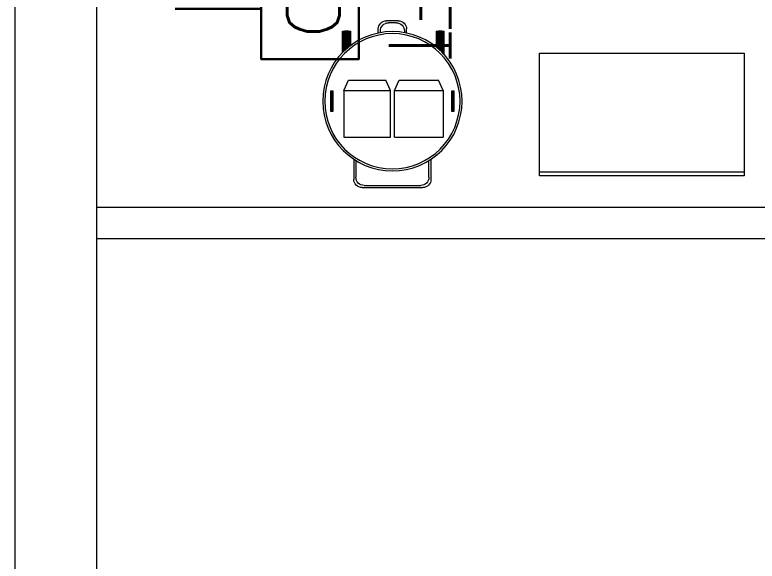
# Model space of a CAD drawing. Header units: metres. Extents: x -13621 to 152406, y -16073 to 22221.
# Drawn here: x 860 to 1222.2, y 3317.4 to 3584.1 of the extents above; entities that cross this region are included whole.
import ezdxf

# ---------------------------------------------------------------- set-up
doc = ezdxf.new("R2010")
doc.units = ezdxf.units.M
doc.header["$LTSCALE"] = 100
doc.header["$MEASUREMENT"] = 0
doc.layers.get('0').update_dxf_attribs({"color": 9, "lineweight": 9})
for name, color, linetype, lineweight in [('00', 9, 'Continuous', 9), ('01', 9, 'Continuous', 9), ('E-DATA LIFT PRIZI', 7, 'Continuous', 30)]:
    doc.layers.add(name, color=color, linetype=linetype, lineweight=lineweight)
doc.styles.add('E-YAZI', font='txttw.shx')

# ---------------------------------------------------------------- blocks, each defined once
blk = doc.blocks.new('E-DATA LIFT PRIZI')
at = {"layer": 'E-DATA LIFT PRIZI', "color": 2}
blk.add_line((0, 0), (0, 41.99), dxfattribs=at)
blk.add_lwpolyline([(-24.58, 89.56), (24.58, 89.56), (24.58, 41.99), (-24.58, 41.99)], close=True, dxfattribs=at)
at = {"layer": 'E-DATA LIFT PRIZI', "color": 2, "style": 'E-YAZI', "width": 0.7}
blk.add_text('LIFT', height=30, dxfattribs=at).set_placement((-28.02, 104.21))
at = {"layer": 'E-DATA LIFT PRIZI', "color": 2, "style": 'E-YAZI'}
blk.add_text('D', height=25.6, dxfattribs=at).set_placement((-8.79, 54.59))
blk = doc.blocks.new('2.bod.sitatik')
at = {"layer": '01'}
blk.add_lwpolyline([(860, -6150), (900, -6150), (900, -6150), (900, -6150), (900, -5400), (1170, -5400), (1170, -5950), (1170, -5950), (1170, -5950), (1210, -5950), (1210, -5350), (900, -5350), (900, -4630), (860, -4630)], close=True, dxfattribs=at)
blk = doc.blocks.new('p-mekanik_karcher')
at = {"lineweight": 0}
h = blk.add_hatch(dxfattribs=at)
h.set_pattern_fill('JIS_LC_8', color=256, scale=0.05, angle=-90, style=0)
h.set_pattern_definition([(315, (833.43465, 273.1912), (0.27577164, 0.27577164), []), (315, (833.43465, 273.1712), (0.27577164, 0.27577164), [])])
h.paths.add_polyline_path([(572.3, -35.49), (577.3, -35.49), (577.3, -34.49), (572.3, -34.49), (567.3, -34.49), (567.3, -35.49)])
h = blk.add_hatch(dxfattribs=at)
h.set_pattern_fill('JIS_LC_8', color=256, scale=0.05, angle=-90, style=0)
h.set_pattern_definition([(315, (833.43465, 214.17962), (0.27577164, 0.27577164), []), (315, (833.43465, 214.15962), (0.27577164, 0.27577164), [])])
h.paths.add_polyline_path([(572.3, -94.5), (577.3, -94.5), (577.3, -93.5), (572.3, -93.5), (567.3, -93.5), (567.3, -94.5)])
for p, q in [((546.71, -42.12), (537.91, -42.12)), ((547.16, -41.62), (537.92, -41.62)), ((546.28, -42.62), (537.93, -42.62)), ((547.62, -41.12), (537.97, -41.12)), ((545.87, -43.12), (537.98, -43.12)), ((548.11, -40.62), (538.05, -40.62)), ((548.61, -40.12), (538.17, -40.12)), ((545.48, -43.62), (538.06, -43.62)), ((538.17, -44.06), (545.14, -44.06)), ((600.62, -45.69), (610.45, -45.69)), ((601.26, -46.69), (609.45, -46.69)), ((613.45, -50.69), (613.45, -78.34)), ((614.45, -49.69), (614.45, -79.34)), ((539.01, -57.63), (537.02, -57.63)), ((538.82, -58.63), (538.02, -58.63)), ((539.01, -71.4), (537.02, -71.4)), ((546.57, -86.73), (537.98, -86.73)), ((546.14, -86.23), (538.06, -86.23)), ((538.17, -85.8), (545.79, -85.8)), ((600.62, -83.34), (610.45, -83.34)), ((547.47, -87.73), (537.91, -87.73)), ((547.94, -88.23), (537.92, -88.23)), ((547.01, -87.23), (537.93, -87.23)), ((548.44, -88.73), (537.97, -88.73)), ((548.96, -89.23), (538.05, -89.23)), ((549.5, -89.73), (538.17, -89.73))]:
    blk.add_line(p, q, dxfattribs=at)
for points in [[(572.3, -35.49), (577.3, -35.49), (577.3, -34.49), (572.3, -34.49), (567.3, -34.49), (567.3, -35.49), (572.3, -35.49)], [(572.3, -35.49), (577.3, -35.49), (577.3, -34.49), (572.3, -34.49), (567.3, -34.49), (567.3, -35.49), (572.3, -35.49)], [(567.07, -40.86), (562.02, -43.05)], [(562.02, -43.05), (562.02, -61.36)], [(567.07, -40.86), (567.07, -63.56)], [(567.07, -40.86), (589.89, -40.86)], [(589.89, -40.86), (589.89, -63.56)], [(567.07, -63.56), (562.02, -61.36)], [(533.02, -67.4), (533.02, -61.63)], [(534.02, -66.4), (534.02, -62.63)], [(589.89, -63.56), (567.07, -63.56)], [(567.07, -65.56), (562.02, -67.75)], [(562.02, -67.75), (562.02, -87.06)], [(567.07, -65.56), (567.07, -89.25)], [(589.89, -65.56), (567.07, -65.56)], [(589.89, -65.56), (589.89, -89.25)], [(538.02, -70.4), (538.82, -70.4)], [(609.45, -82.34), (601.26, -82.34)], [(567.07, -89.25), (562.02, -87.06)], [(567.07, -89.25), (589.89, -89.25)], [(572.3, -94.5), (577.3, -94.5), (577.3, -93.5), (572.3, -93.5), (567.3, -93.5), (567.3, -94.5), (572.3, -94.5)]]:
    blk.add_lwpolyline(points, dxfattribs=at)
for radius in [34, 33]:
    blk.add_circle((572.3, -64.51), radius, dxfattribs=at)
for centre, radius, start, end in [((545.54, -42.09), 7.63, 165.0632, 194.9368), ((609.45, -50.69), 4, 0, 90), ((610.45, -49.69), 4, 0, 90), ((537.02, -61.63), 4, 90, 180), ((538.02, -62.63), 4, 90, 180), ((537.02, -67.4), 4, 180, 270), ((538.02, -66.4), 4, 180, 270), ((609.45, -78.34), 4, 270, 0), ((610.45, -79.34), 4, 270, 0), ((545.54, -87.76), 7.63, 165.0632, 194.9368)]:
    blk.add_arc(centre, radius, start, end, dxfattribs=at)
blk = doc.blocks.new('p-mekanik_carbon_miracle_set')
blk.add_lwpolyline([(0, 50), (0, 0), (100, 0), (100, 50), (100, 60), (0, 60)], close=True)
blk.add_lwpolyline([(100, 0), (100, 2), (0, 2)])
blk = doc.blocks.new('2.bod.Mimari')
at = {"layer": '00'}
blk.add_lwpolyline([(900, -5155), (1625, -5155), (1625, -5250), (1640, -5250), (1640, -5085), (1625, -5085), (1625, -5140), (900, -5140)], dxfattribs=at)
at = {"xscale": -1, "rotation": 90}
blk.add_blockref('p-mekanik_karcher', (979.7, -4515.75), dxfattribs=at)
at = {"xscale": -1}
blk.add_blockref('p-mekanik_carbon_miracle_set', (1215.92, -5124.55), dxfattribs=at)

msp = doc.modelspace()

# ---------------------------------------------------------------- block references
for name in ['2.bod.sitatik', '2.bod.Mimari']:
    msp.add_blockref(name, (0, 8630))
at = {"layer": 'E-DATA LIFT PRIZI', "color": 1, "rotation": 270}
msp.add_blockref('E-DATA LIFT PRIZI', (938.23, 3587.03), dxfattribs=at)

doc.saveas('drawing.dxf')
